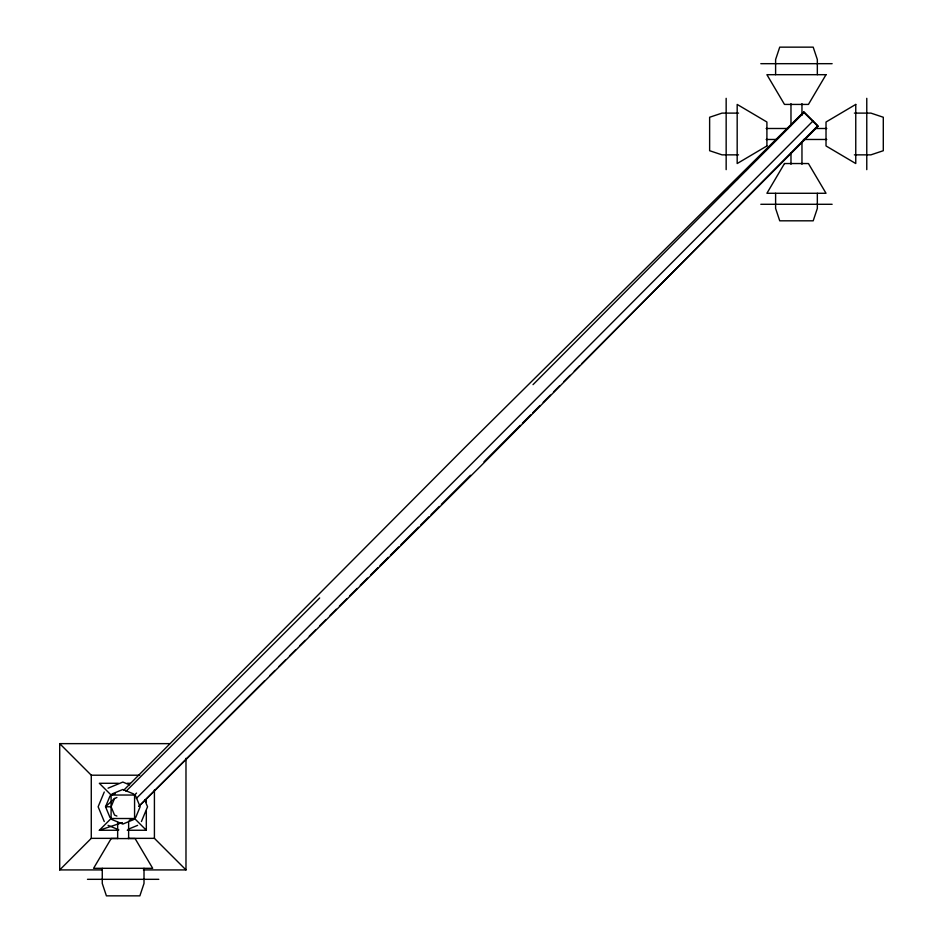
<?xml version="1.0" encoding="UTF-8"?>
<svg xmlns="http://www.w3.org/2000/svg" width="943" height="943" viewBox="0 0 943 943"><rect width="100%" height="100%" fill="white"/><g stroke="black" fill="none" stroke-linecap="round" stroke-linejoin="round"><path stroke-width="1.41" d="M104.26 791.99L98.131 806.772L104.26 821.553M110.048 795.904L105.545 806.772L110.048 817.64M116.908 816.06L114.539 815.082L111.097 806.772L114.539 798.473L116.908 797.495M135.627 817.64L140.142 806.772L135.627 795.904M141.426 821.553L147.544 806.772L144.762 800.053M123.58 790.364L464.581 447.831L803.742 111.946L817.664 125.879L481.189 465.618L139.246 806.065M725.921 190.533L728.008 188.447M736.318 180.089L738.393 178.003M745.677 170.695L747.752 168.608M756.062 160.263L758.148 158.176M765.421 150.868L768.533 147.745M774.769 141.474L778.93 137.301M784.128 132.091L790.364 125.82M794.513 121.647L803.872 112.252L818.041 126.327L581.525 363.833M533.019 384.65L804.12 112.417M812.878 121.117L475.036 460.361L136.311 798.45M484.007 461.764L520.324 425.305M522.398 423.218L530.697 414.885M532.771 412.798L540.033 405.502M543.144 402.378L550.406 395.093M553.517 391.97L559.741 385.711M563.89 381.55L570.114 375.302M574.263 371.129L579.45 365.919M125.985 791.318L319.689 597.98M102.28 869.918L59.704 869.918L91.271 838.351L91.271 775.205L59.704 743.638L169.834 743.638M118.441 830.253L99.357 830.253L111.097 818.512L111.097 795.032L99.357 783.291L118.441 783.291M127.246 830.253L146.318 830.253L134.578 818.512L134.578 795.032L136.535 793.075M138.68 806.454L264.535 680.834M269.745 675.636L274.943 670.449M279.104 666.3L285.34 660.065M289.501 655.915L295.748 649.68M299.909 645.531L305.108 640.344M309.269 636.183L315.504 629.959M319.665 625.81L325.913 619.575M330.074 615.425L336.309 609.19M339.433 606.078L346.718 598.817M349.829 595.693L357.114 588.432M360.238 585.32L367.522 578.047M370.634 574.935L377.919 567.662M380.005 565.588L388.327 557.289M390.402 555.203L398.724 546.905M400.81 544.83L418.492 527.172M420.566 525.098L428.888 516.799M430.975 514.713L439.297 506.415M441.371 504.34L470.498 475.272M114.539 798.473L105.545 806.772L111.097 806.772M108.056 788.195L122.838 782.065L129.556 784.847M111.969 793.982L122.838 789.48L133.706 793.982M133.706 819.561L122.838 824.064L111.969 819.561M128.213 829.251L137.619 825.361M115.164 793.676L111.097 795.032L134.578 795.032M99.357 830.253L122.39 822.579M129.167 820.327L134.578 818.512L111.097 818.512M760.812 63.676L832.127 63.676M738.546 113.113L722.032 113.113L709.631 117.25L709.631 150.715L722.032 154.852L738.546 154.852M854.382 113.113L870.908 113.113L883.296 117.25L883.296 150.715L870.908 154.852L854.382 154.852M766.152 128.496L788.053 128.496M815.094 128.496L826.787 128.496M766.152 139.47L776.372 139.47M803.412 139.47L826.787 139.47M760.812 204.289L832.127 204.289M91.271 775.205L139.729 775.205M127.246 783.291L130.181 783.291M91.271 838.351L117.698 838.351M127.977 838.351L154.416 838.351L185.983 869.918L143.395 869.918M87.475 879.324L158.801 879.324M108.056 825.361L118.806 829.816M818.041 126.327L803.872 112.252M866.77 98.32L866.77 169.646M817.333 74.686L817.333 59.539L813.196 47.15L779.731 47.15L775.606 59.539L775.606 74.686M817.333 193.28L817.333 208.427L813.196 220.815L779.731 220.815L775.606 208.427L775.606 193.28M801.963 103.671L801.963 115.352M801.963 142.393L801.963 164.294M790.977 103.671L790.977 125.572M790.977 152.613L790.977 164.294M726.157 98.32L726.157 169.646M185.983 758.313L185.983 869.918M154.416 789.892L154.416 838.351M146.318 799.44L146.318 802.375M146.318 811.18L146.318 830.253M144.008 868.314L144.008 883.461L139.87 895.85L106.406 895.85L102.268 883.461L102.268 868.314M128.625 822.508L128.625 838.575M117.651 822.508L117.651 838.575M59.704 743.638L59.704 869.918M111.168 838.575L93.581 868.314L152.695 868.314L135.108 838.575L111.168 838.575M826.021 74.686L808.434 104.425L784.493 104.425L766.907 74.686L826.021 74.686M784.493 163.54L766.907 193.28L826.021 193.28L808.434 163.54L784.493 163.54M766.907 145.953L737.178 163.54L737.178 104.425L766.907 122.012L766.907 145.953M855.761 104.425L826.021 122.012L826.021 145.953L855.761 163.54L855.761 104.425"/></g></svg>
